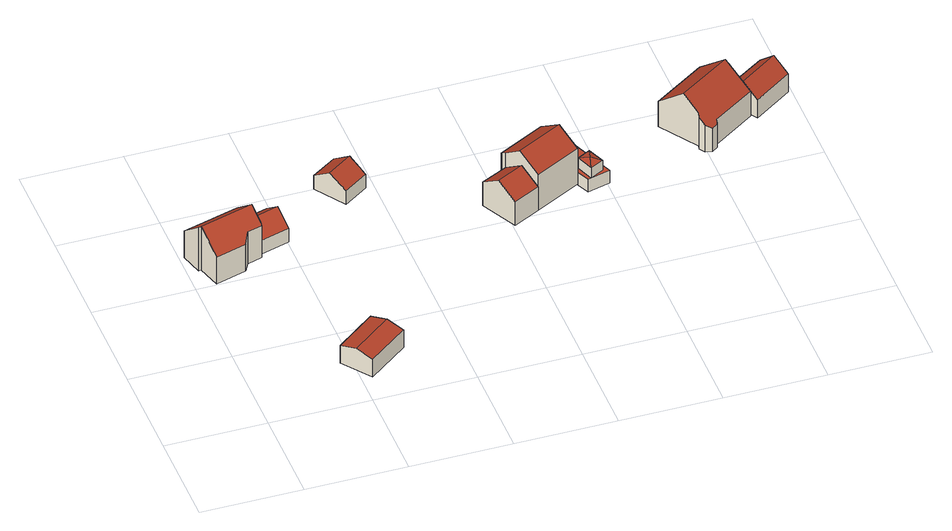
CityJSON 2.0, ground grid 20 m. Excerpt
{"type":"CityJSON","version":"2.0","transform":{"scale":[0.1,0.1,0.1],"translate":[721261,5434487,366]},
"CityObjects":{
"building1":{"type":"Building","attributes":{"Gemeindeschluessel":"09375181","HoeheDach":"377.460","HoeheGrund":"367.280","Methode":"2000","NiedrigsteTraufeDesGebaeudes":"373.512","Geometrietyp2DReferenz":"3000","measuredHeight":10.18,"function":"31001_1000","roofType":"3100"},"address":[{"Country":"Germany","Locality":"Pettendorf","ThoroughfareName":"An der Breite 3"}],"geometry":[{"type":"Solid","lod":"2","boundaries":[[[[0,1,2,3,4]],[[5,6,7,2,1,8,9]],[[10,5,9,11]],[[12,13,14,15]],[[15,14,16,17]],[[18,19,13,12]],[[16,14,13,19,3,2,7]],[[0,4,18,12,15,17,20,10,11,21]],[[21,8,1,0]],[[20,6,5,10]],[[17,16,7,6,20]],[[4,3,19,18]],[[11,9,8,21]]]],"semantics":{"surfaces":[{"type":"WallSurface","Flaeche":"60.642","Z_MAX":"10.180","Z_MAX_ASL":"377.460","Z_MIN":"0.000","Z_MIN_ASL":"367.280"},{"type":"RoofSurface","Dachneigung":"50.313","Dachorientierung":"346.398","Flaeche":"71.194","Z_MAX":"10.180","Z_MAX_ASL":"377.460","Z_MIN":"6.232","Z_MIN_ASL":"373.512"},{"type":"WallSurface","Flaeche":"37.920","Z_MAX":"10.088","Z_MAX_ASL":"377.368","Z_MIN":"0.000","Z_MIN_ASL":"367.280"},{"type":"WallSurface","Flaeche":"14.535","Z_MAX":"7.473","Z_MAX_ASL":"374.753","Z_MIN":"0.000","Z_MIN_ASL":"367.280"},{"type":"WallSurface","Flaeche":"39.792","Z_MAX":"6.240","Z_MAX_ASL":"373.520","Z_MIN":"0.000","Z_MIN_ASL":"367.280"},{"type":"WallSurface","Flaeche":"23.187","Z_MAX":"7.473","Z_MAX_ASL":"374.753","Z_MIN":"0.000","Z_MIN_ASL":"367.280"},{"type":"RoofSurface","Dachneigung":"50.313","Dachorientierung":"166.398","Flaeche":"60.557","Z_MAX":"10.180","Z_MAX_ASL":"377.460","Z_MIN":"6.232","Z_MIN_ASL":"373.512"},{"type":"GroundSurface","Flaeche":"101.388","Z_MAX":"0.000","Z_MAX_ASL":"367.280","Z_MIN":"0.000","Z_MIN_ASL":"367.280"},{"type":"WallSurface","Flaeche":"3.249","Z_MAX":"6.650","Z_MAX_ASL":"373.930","Z_MIN":"0.000","Z_MIN_ASL":"367.280"},{"type":"WallSurface","Flaeche":"5.014","Z_MAX":"10.088","Z_MAX_ASL":"377.368","Z_MIN":"0.000","Z_MIN_ASL":"367.280"},{"type":"WallSurface","Flaeche":"40.303","Z_MAX":"10.180","Z_MAX_ASL":"377.460","Z_MIN":"0.000","Z_MIN_ASL":"367.280"},{"type":"WallSurface","Flaeche":"4.025","Z_MAX":"7.899","Z_MAX_ASL":"375.179","Z_MIN":"0.000","Z_MIN_ASL":"367.280"},{"type":"WallSurface","Flaeche":"71.807","Z_MAX":"6.232","Z_MAX_ASL":"373.512","Z_MIN":"0.000","Z_MIN_ASL":"367.280"}],"values":[[0,1,2,3,4,5,6,7,8,9,10,11,12]]}}]},
"building2":{"type":"Building","attributes":{"Gemeindeschluessel":"09375181","HoeheDach":"376.648","HoeheGrund":"371.620","Methode":"1000","NiedrigsteTraufeDesGebaeudes":"375.657","Geometrietyp2DReferenz":"3000","measuredHeight":5.03,"function":"31001_2000","roofType":"3100"},"geometry":[{"type":"Solid","lod":"2","boundaries":[[[[22,23,24,25]],[[26,27,28,23,22]],[[24,23,28,29]],[[29,28,27,30]],[[25,24,29,30,31]],[[26,22,25,31]],[[31,30,27,26]]]],"semantics":{"surfaces":[{"type":"WallSurface","Flaeche":"40.488","Z_MAX":"4.045","Z_MAX_ASL":"375.665","Z_MIN":"0.000","Z_MIN_ASL":"371.620"},{"type":"WallSurface","Flaeche":"32.065","Z_MAX":"5.028","Z_MAX_ASL":"376.648","Z_MIN":"0.000","Z_MIN_ASL":"371.620"},{"type":"RoofSurface","Dachneigung":"74.420","Dachorientierung":"142.420","Flaeche":"36.825","Z_MAX":"5.028","Z_MAX_ASL":"376.648","Z_MIN":"4.037","Z_MIN_ASL":"375.657"},{"type":"RoofSurface","Dachneigung":"74.423","Dachorientierung":"322.418","Flaeche":"36.878","Z_MAX":"5.028","Z_MAX_ASL":"376.648","Z_MIN":"4.040","Z_MIN_ASL":"375.660"},{"type":"WallSurface","Flaeche":"32.177","Z_MAX":"5.028","Z_MAX_ASL":"376.648","Z_MIN":"0.000","Z_MIN_ASL":"371.620"},{"type":"GroundSurface","Flaeche":"70.996","Z_MAX":"0.000","Z_MAX_ASL":"371.620","Z_MIN":"0.000","Z_MIN_ASL":"371.620"},{"type":"WallSurface","Flaeche":"40.498","Z_MAX":"4.040","Z_MAX_ASL":"375.660","Z_MIN":"0.000","Z_MIN_ASL":"371.620"}],"values":[[0,1,2,3,4,5,6]]}}]},
"building3":{"type":"Building","attributes":{"Gemeindeschluessel":"09375181","HoeheDach":"373.515","HoeheGrund":"367.590","Methode":"1000","NiedrigsteTraufeDesGebaeudes":"370.781","Geometrietyp2DReferenz":"3000","measuredHeight":5.92,"function":"31001_2000","roofType":"3100"},"geometry":[{"type":"Solid","lod":"2","boundaries":[[[[32,33,34,35]],[[36,37,38,39]],[[40,37,36,41]],[[35,40,41,32]],[[35,34,38,37,40]],[[41,36,39,33,32]],[[39,38,34,33]]]],"semantics":{"surfaces":[{"type":"WallSurface","Flaeche":"19.996","Z_MAX":"3.196","Z_MAX_ASL":"370.786","Z_MIN":"0.000","Z_MIN_ASL":"367.590"},{"type":"RoofSurface","Dachneigung":"52.070","Dachorientierung":"164.116","Flaeche":"27.780","Z_MAX":"5.925","Z_MAX_ASL":"373.515","Z_MIN":"3.191","Z_MIN_ASL":"370.781"},{"type":"WallSurface","Flaeche":"19.982","Z_MAX":"3.199","Z_MAX_ASL":"370.789","Z_MIN":"0.000","Z_MIN_ASL":"367.590"},{"type":"GroundSurface","Flaeche":"43.821","Z_MAX":"0.000","Z_MAX_ASL":"367.590","Z_MIN":"0.000","Z_MIN_ASL":"367.590"},{"type":"WallSurface","Flaeche":"31.960","Z_MAX":"5.925","Z_MAX_ASL":"373.515","Z_MIN":"0.000","Z_MIN_ASL":"367.590"},{"type":"WallSurface","Flaeche":"31.934","Z_MAX":"5.925","Z_MAX_ASL":"373.515","Z_MIN":"0.000","Z_MIN_ASL":"367.590"},{"type":"RoofSurface","Dachneigung":"52.075","Dachorientierung":"344.123","Flaeche":"27.778","Z_MAX":"5.925","Z_MAX_ASL":"373.515","Z_MIN":"3.196","Z_MIN_ASL":"370.786"}],"values":[[0,1,2,3,4,5,6]]}}]},
"building4":{"type":"Building","attributes":{"Gemeindeschluessel":"09375181","HoeheDach":"372.440","HoeheGrund":"366.750","Methode":"1000","NiedrigsteTraufeDesGebaeudes":"369.985","Geometrietyp2DReferenz":"3000","measuredHeight":5.69,"function":"31001_2000","roofType":"3100"},"geometry":[{"type":"Solid","lod":"2","boundaries":[[[[42,43,44,45,46]],[[43,47,48,44]],[[44,48,49,45]],[[45,49,50,51,46]],[[50,52,53,51]],[[49,48,47,52,50]],[[42,53,52,47,43]],[[46,51,53,42]]]],"semantics":{"surfaces":[{"type":"GroundSurface","Flaeche":"42.771","Z_MAX":"0.000","Z_MAX_ASL":"366.750","Z_MIN":"0.000","Z_MIN_ASL":"366.750"},{"type":"WallSurface","Flaeche":"2.720","Z_MAX":"3.762","Z_MAX_ASL":"370.512","Z_MIN":"0.000","Z_MIN_ASL":"366.750"},{"type":"WallSurface","Flaeche":"19.028","Z_MAX":"3.240","Z_MAX_ASL":"369.990","Z_MIN":"0.000","Z_MIN_ASL":"366.750"},{"type":"WallSurface","Flaeche":"32.547","Z_MAX":"5.690","Z_MAX_ASL":"372.440","Z_MIN":"0.000","Z_MIN_ASL":"366.750"},{"type":"RoofSurface","Dachneigung":"56.066","Dachorientierung":"325.886","Flaeche":"25.776","Z_MAX":"5.690","Z_MAX_ASL":"372.440","Z_MIN":"3.235","Z_MIN_ASL":"369.985"},{"type":"RoofSurface","Dachneigung":"56.072","Dachorientierung":"145.878","Flaeche":"25.770","Z_MAX":"5.690","Z_MAX_ASL":"372.440","Z_MIN":"3.240","Z_MIN_ASL":"369.990"},{"type":"WallSurface","Flaeche":"29.794","Z_MAX":"5.690","Z_MAX_ASL":"372.440","Z_MIN":"0.000","Z_MIN_ASL":"366.750"},{"type":"WallSurface","Flaeche":"18.999","Z_MAX":"3.241","Z_MAX_ASL":"369.991","Z_MIN":"0.000","Z_MIN_ASL":"366.750"}],"values":[[0,1,2,3,4,5,6,7]]}}]},
"building5":{"type":"Building","attributes":{"Gemeindeschluessel":"09375181","HoeheDach":"375.162","HoeheGrund":"367.040","Methode":"1000","NiedrigsteTraufeDesGebaeudes":"372.519","Geometrietyp2DReferenz":"3000","measuredHeight":8.12,"function":"31001_2000","roofType":"3100"},"geometry":[{"type":"Solid","lod":"2","boundaries":[[[[54,55,56,57]],[[57,56,58,59,60]],[[61,62,63,55,54]],[[61,54,57,60]],[[58,63,62,59]],[[60,59,62,61]],[[56,55,63,58]]]],"semantics":{"surfaces":[{"type":"WallSurface","Flaeche":"32.647","Z_MAX":"5.487","Z_MAX_ASL":"372.527","Z_MIN":"0.000","Z_MIN_ASL":"367.040"},{"type":"WallSurface","Flaeche":"54.806","Z_MAX":"8.122","Z_MAX_ASL":"375.162","Z_MIN":"0.000","Z_MIN_ASL":"367.040"},{"type":"WallSurface","Flaeche":"54.718","Z_MAX":"8.122","Z_MAX_ASL":"375.162","Z_MIN":"0.000","Z_MIN_ASL":"367.040"},{"type":"GroundSurface","Flaeche":"47.731","Z_MAX":"0.000","Z_MAX_ASL":"367.040","Z_MIN":"0.000","Z_MIN_ASL":"367.040"},{"type":"RoofSurface","Dachneigung":"56.767","Dachorientierung":"333.110","Flaeche":"28.498","Z_MAX":"8.122","Z_MAX_ASL":"375.162","Z_MIN":"5.479","Z_MIN_ASL":"372.519"},{"type":"WallSurface","Flaeche":"32.418","Z_MAX":"5.489","Z_MAX_ASL":"372.529","Z_MIN":"0.000","Z_MIN_ASL":"367.040"},{"type":"RoofSurface","Dachneigung":"56.771","Dachorientierung":"153.105","Flaeche":"28.563","Z_MAX":"8.122","Z_MAX_ASL":"375.162","Z_MIN":"5.487","Z_MIN_ASL":"372.527"}],"values":[[0,1,2,3,4,5,6]]}}]},
"building6":{"type":"Building","attributes":{"Gemeindeschluessel":"09375181","HoeheDach":"378.156","HoeheGrund":"367.030","Methode":"1000","NiedrigsteTraufeDesGebaeudes":"375.163","Geometrietyp2DReferenz":"3000","measuredHeight":11.13,"function":"31001_1000","roofType":"3100"},"address":[{"Country":"Germany","Locality":"Pettendorf","ThoroughfareName":"Lindenweg 2"}],"geometry":[{"type":"Solid","lod":"2","boundaries":[[[[64,65,54,61,66]],[[64,67,68,69,65]],[[54,70,71,72,61]],[[72,71,68,67,73]],[[65,69,70,54]],[[66,73,67,64]],[[70,69,68,71]],[[61,72,73,66]]]],"semantics":{"surfaces":[{"type":"GroundSurface","Flaeche":"95.093","Z_MAX":"0.000","Z_MAX_ASL":"367.030","Z_MIN":"0.000","Z_MIN_ASL":"367.030"},{"type":"WallSurface","Flaeche":"88.172","Z_MAX":"11.126","Z_MAX_ASL":"378.156","Z_MIN":"0.000","Z_MIN_ASL":"367.030"},{"type":"WallSurface","Flaeche":"78.711","Z_MAX":"11.126","Z_MAX_ASL":"378.156","Z_MIN":"0.000","Z_MIN_ASL":"367.030"},{"type":"RoofSurface","Dachneigung":"56.824","Dachorientierung":"334.840","Flaeche":"56.775","Z_MAX":"11.126","Z_MAX_ASL":"378.156","Z_MIN":"8.133","Z_MIN_ASL":"375.163"},{"type":"WallSurface","Flaeche":"84.559","Z_MAX":"8.134","Z_MAX_ASL":"375.164","Z_MIN":"0.000","Z_MIN_ASL":"367.030"},{"type":"WallSurface","Flaeche":"84.309","Z_MAX":"8.135","Z_MAX_ASL":"375.165","Z_MIN":"0.000","Z_MIN_ASL":"367.030"},{"type":"RoofSurface","Dachneigung":"56.824","Dachorientierung":"154.840","Flaeche":"56.837","Z_MAX":"11.126","Z_MAX_ASL":"378.156","Z_MIN":"8.134","Z_MIN_ASL":"375.164"},{"type":"WallSurface","Flaeche":"9.431","Z_MAX":"8.861","Z_MAX_ASL":"375.891","Z_MIN":"0.000","Z_MIN_ASL":"367.030"}],"values":[[0,1,2,3,4,5,6,7]]}}]},
"building7":{"type":"Building","attributes":{"Gemeindeschluessel":"09375181","HoeheDach":"372.450","HoeheGrund":"366.720","Methode":"2000","NiedrigsteTraufeDesGebaeudes":"369.620","Geometrietyp2DReferenz":"3000","measuredHeight":5.73,"function":"31001_2000","roofType":"1000"},"geometry":[{"type":"Solid","lod":"2","boundaries":[[[[74,75,76]],[[77,78,79,80,81,82,83],[84,85,86,87]],[[86,88,76,87]],[[84,75,89,85]],[[87,76,75,84]],[[89,74,88]],[[90,91,78,77,83,92]],[[93,94,95,81,80,79]],[[96,82,81,95]],[[88,74,76]],[[89,75,74]],[[93,79,78,91]],[[92,83,82,96]],[[94,93,91,90,92,96,95]],[[85,89,88,86]]]],"semantics":{"surfaces":[{"type":"RoofSurface","Dachneigung":"71.756","Dachorientierung":"332.588","Flaeche":"2.870","Z_MAX":"5.730","Z_MAX_ASL":"372.450","Z_MIN":"5.130","Z_MIN_ASL":"371.850"},{"type":"RoofSurface","Dachneigung":"90.000","Dachorientierung":"-1.000","Flaeche":"52.704","Z_MAX":"2.900","Z_MAX_ASL":"369.620","Z_MIN":"2.900","Z_MIN_ASL":"369.620"},{"type":"WallSurface","Flaeche":"8.153","Z_MAX":"5.130","Z_MAX_ASL":"371.850","Z_MIN":"2.900","Z_MIN_ASL":"369.620"},{"type":"WallSurface","Flaeche":"8.154","Z_MAX":"5.130","Z_MAX_ASL":"371.850","Z_MIN":"2.900","Z_MIN_ASL":"369.620"},{"type":"WallSurface","Flaeche":"6.680","Z_MAX":"5.130","Z_MAX_ASL":"371.850","Z_MIN":"2.900","Z_MIN_ASL":"369.620"},{"type":"RoofSurface","Dachneigung":"71.746","Dachorientierung":"152.596","Flaeche":"2.867","Z_MAX":"5.730","Z_MAX_ASL":"372.450","Z_MIN":"5.130","Z_MIN_ASL":"371.850"},{"type":"WallSurface","Flaeche":"26.545","Z_MAX":"2.900","Z_MAX_ASL":"369.620","Z_MIN":"0.000","Z_MIN_ASL":"366.720"},{"type":"WallSurface","Flaeche":"13.475","Z_MAX":"2.900","Z_MAX_ASL":"369.620","Z_MIN":"0.000","Z_MIN_ASL":"366.720"},{"type":"WallSurface","Flaeche":"37.746","Z_MAX":"2.900","Z_MAX_ASL":"369.620","Z_MIN":"0.000","Z_MIN_ASL":"366.720"},{"type":"RoofSurface","Dachneigung":"68.080","Dachorientierung":"248.094","Flaeche":"2.938","Z_MAX":"5.730","Z_MAX_ASL":"372.450","Z_MIN":"5.130","Z_MIN_ASL":"371.850"},{"type":"RoofSurface","Dachneigung":"68.064","Dachorientierung":"68.114","Flaeche":"2.936","Z_MAX":"5.730","Z_MAX_ASL":"372.450","Z_MIN":"5.130","Z_MIN_ASL":"371.850"},{"type":"WallSurface","Flaeche":"8.040","Z_MAX":"2.900","Z_MAX_ASL":"369.620","Z_MIN":"0.000","Z_MIN_ASL":"366.720"},{"type":"WallSurface","Flaeche":"16.592","Z_MAX":"2.900","Z_MAX_ASL":"369.620","Z_MIN":"0.000","Z_MIN_ASL":"366.720"},{"type":"GroundSurface","Flaeche":"63.602","Z_MAX":"0.000","Z_MAX_ASL":"366.720","Z_MIN":"0.000","Z_MIN_ASL":"366.720"},{"type":"WallSurface","Flaeche":"6.677","Z_MAX":"5.130","Z_MAX_ASL":"371.850","Z_MIN":"2.900","Z_MIN_ASL":"369.620"}],"values":[[0,1,2,3,4,5,6,7,8,9,10,11,12,13,14]]}}]},
"building8":{"type":"Building","attributes":{"Gemeindeschluessel":"09375181","HoeheDach":"377.350","HoeheGrund":"366.854","Methode":"2000","NiedrigsteTraufeDesGebaeudes":"372.240","Geometrietyp2DReferenz":"3000","measuredHeight":10.5,"function":"31001_1000","roofType":"3100"},"address":[{"Country":"Germany","Locality":"Pettendorf","ThoroughfareName":"Lindenweg 1"}],"geometry":[{"type":"Solid","lod":"2","boundaries":[[[[97,98,99,100]],[[101,102,103,104]],[[105,106,107,108]],[[109,110,98,97]],[[111,112,113,114]],[[115,116,112,111]],[[109,117,107,106,110]],[[116,115,104,103]],[[102,99,98,110,106,105,113,112,116,103]],[[118,108,107,117]],[[101,104,115,111,114,118,117,109,97,100]],[[102,101,100,99]],[[118,114,113,105,108]]]],"semantics":{"surfaces":[{"type":"WallSurface","Flaeche":"59.264","Z_MAX":"5.868","Z_MAX_ASL":"372.722","Z_MIN":"0.000","Z_MIN_ASL":"366.854"},{"type":"WallSurface","Flaeche":"7.443","Z_MAX":"5.388","Z_MAX_ASL":"372.242","Z_MIN":"0.000","Z_MIN_ASL":"366.854"},{"type":"RoofSurface","Dachneigung":"50.921","Dachorientierung":"326.392","Flaeche":"92.040","Z_MAX":"10.496","Z_MAX_ASL":"377.350","Z_MIN":"5.797","Z_MIN_ASL":"372.651"},{"type":"WallSurface","Flaeche":"39.190","Z_MAX":"9.903","Z_MAX_ASL":"376.757","Z_MIN":"0.000","Z_MIN_ASL":"366.854"},{"type":"WallSurface","Flaeche":"6.573","Z_MAX":"7.774","Z_MAX_ASL":"374.628","Z_MIN":"0.000","Z_MIN_ASL":"366.854"},{"type":"WallSurface","Flaeche":"9.269","Z_MAX":"7.269","Z_MAX_ASL":"374.123","Z_MIN":"0.000","Z_MIN_ASL":"366.854"},{"type":"WallSurface","Flaeche":"54.587","Z_MAX":"10.496","Z_MAX_ASL":"377.350","Z_MIN":"0.000","Z_MIN_ASL":"366.854"},{"type":"WallSurface","Flaeche":"7.648","Z_MAX":"6.146","Z_MAX_ASL":"373.000","Z_MIN":"0.000","Z_MIN_ASL":"366.854"},{"type":"RoofSurface","Dachneigung":"50.918","Dachorientierung":"146.396","Flaeche":"93.927","Z_MAX":"10.496","Z_MAX_ASL":"377.350","Z_MIN":"5.386","Z_MIN_ASL":"372.240"},{"type":"WallSurface","Flaeche":"71.577","Z_MAX":"5.797","Z_MAX_ASL":"372.651","Z_MIN":"0.000","Z_MIN_ASL":"366.854"},{"type":"GroundSurface","Flaeche":"144.365","Z_MAX":"0.000","Z_MAX_ASL":"366.854","Z_MIN":"0.000","Z_MIN_ASL":"366.854"},{"type":"WallSurface","Flaeche":"4.772","Z_MAX":"5.868","Z_MAX_ASL":"372.722","Z_MIN":"0.000","Z_MIN_ASL":"366.854"},{"type":"WallSurface","Flaeche":"77.744","Z_MAX":"10.496","Z_MAX_ASL":"377.350","Z_MIN":"0.000","Z_MIN_ASL":"366.854"}],"values":[[0,1,2,3,4,5,6,7,8,9,10,11,12]]}}]},
"building9":{"type":"Building","attributes":{"Gemeindeschluessel":"09375181","HoeheDach":"374.205","HoeheGrund":"367.270","Methode":"1000","NiedrigsteTraufeDesGebaeudes":"371.531","Geometrietyp2DReferenz":"3000","measuredHeight":6.93,"function":"31001_2000","roofType":"3100"},"geometry":[{"type":"Solid","lod":"2","boundaries":[[[[119,120,121,122,123]],[[120,124,125,126,121]],[[127,128,129,119,123]],[[129,124,120,119]],[[128,125,124,129]],[[123,122,130,127]],[[121,126,130,122]],[[127,130,126,125,128]]]],"semantics":{"surfaces":[{"type":"WallSurface","Flaeche":"28.927","Z_MAX":"6.935","Z_MAX_ASL":"374.205","Z_MIN":"0.000","Z_MIN_ASL":"367.270"},{"type":"RoofSurface","Dachneigung":"50.604","Dachorientierung":"146.323","Flaeche":"38.753","Z_MAX":"6.935","Z_MAX_ASL":"374.205","Z_MIN":"4.261","Z_MIN_ASL":"371.531"},{"type":"GroundSurface","Flaeche":"59.972","Z_MAX":"0.000","Z_MAX_ASL":"367.270","Z_MIN":"0.000","Z_MIN_ASL":"367.270"},{"type":"WallSurface","Flaeche":"7.356","Z_MAX":"5.513","Z_MAX_ASL":"372.783","Z_MIN":"0.000","Z_MIN_ASL":"367.270"},{"type":"WallSurface","Flaeche":"39.419","Z_MAX":"4.279","Z_MAX_ASL":"371.549","Z_MIN":"0.000","Z_MIN_ASL":"367.270"},{"type":"WallSurface","Flaeche":"39.697","Z_MAX":"4.273","Z_MAX_ASL":"371.543","Z_MIN":"0.000","Z_MIN_ASL":"367.270"},{"type":"RoofSurface","Dachneigung":"50.593","Dachorientierung":"326.313","Flaeche":"38.860","Z_MAX":"6.935","Z_MAX_ASL":"374.205","Z_MIN":"4.273","Z_MIN_ASL":"371.543"},{"type":"WallSurface","Flaeche":"36.391","Z_MAX":"6.935","Z_MAX_ASL":"374.205","Z_MIN":"0.000","Z_MIN_ASL":"367.270"}],"values":[[0,1,2,3,4,5,6,7]]}}]}
},
"vertices":[
[120,513,13],[120,513,79],[131,472,115],[139,446,92],[139,446,13],[20,442,114],[25,443,114],[25,442,115],[118,518,75],[8,487,75],[20,442,13],[8,487,13],[110,432,13],[110,432,88],[100,414,75],[100,414,13],[38,396,75],[38,396,13],[140,441,13],[140,441,87],[25,443,13],[118,518,13],
[282,67,56],[282,67,97],[202,6,97],[202,6,56],[238,123,56],[238,123,97],[260,95,106],[181,34,106],[159,62,97],[159,62,56],
[120,513,16],[120,513,48],[180,530,48],[180,530,16],[139,446,48],[199,463,48],[189,497,75],[129,479,75],[199,463,16],[139,446,16],
[343,633,8],[379,579,8],[383,572,8],[335,539,8],[294,600,8],[379,579,45],[383,572,40],[335,539,40],[314,570,64],[294,600,40],[363,603,64],[343,633,40],
[656,409,10],[656,409,65],[603,382,65],[603,382,10],[584,418,92],[566,454,65],[566,454,10],[619,480,10],[619,480,65],[637,445,92],
[706,538,10],[748,457,10],[614,490,10],[706,538,92],[727,498,122],[748,457,92],[656,409,92],[635,450,122],[619,480,99],[614,490,92],
[773,459,64],[779,483,59],[753,469,59],[744,465,36],[748,457,36],[760,432,36],[767,434,36],[805,444,36],[756,564,36],[706,538,36],[779,483,36],[793,449,36],[766,435,36],[753,469,36],[766,435,59],[793,449,59],[744,465,7],[748,457,7],[706,538,7],[760,432,7],[767,434,7],[805,444,7],[756,564,7],
[1106,538,9],[1106,538,67],[1022,482,67],[1022,482,9],[1020,474,9],[1020,474,62],[1009,466,62],[1009,466,9],[971,517,114],[1074,585,114],[1042,633,67],[939,565,67],[1078,579,9],[1078,579,108],[988,480,9],[988,480,81],[990,489,86],[990,489,9],[996,469,9],[996,469,70],[1042,633,9],[939,565,9],
[1106,538,13],[1106,538,68],[1097,552,82],[1078,579,55],[1078,579,13],[1115,525,55],[1191,576,55],[1173,603,82],[1156,630,13],[1191,576,13],[1115,525,13],[1156,630,55]
]}
